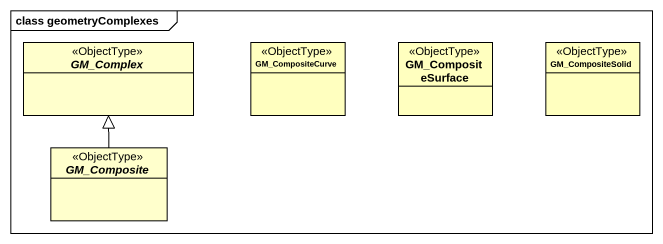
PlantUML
@startuml
mainframe class geometryComplexes
hide circle
hide empty members
abstract class GM_Complex <<ObjectType>>
class GM_CompositeCurve <<ObjectType>> #FFFFBF
class GM_CompositeSurface <<ObjectType>> #FFFFBF
class GM_CompositeSolid <<ObjectType>> #FFFFBF
abstract class GM_Composite <<ObjectType>>
GM_Composite -up-|> GM_Complex
@enduml
